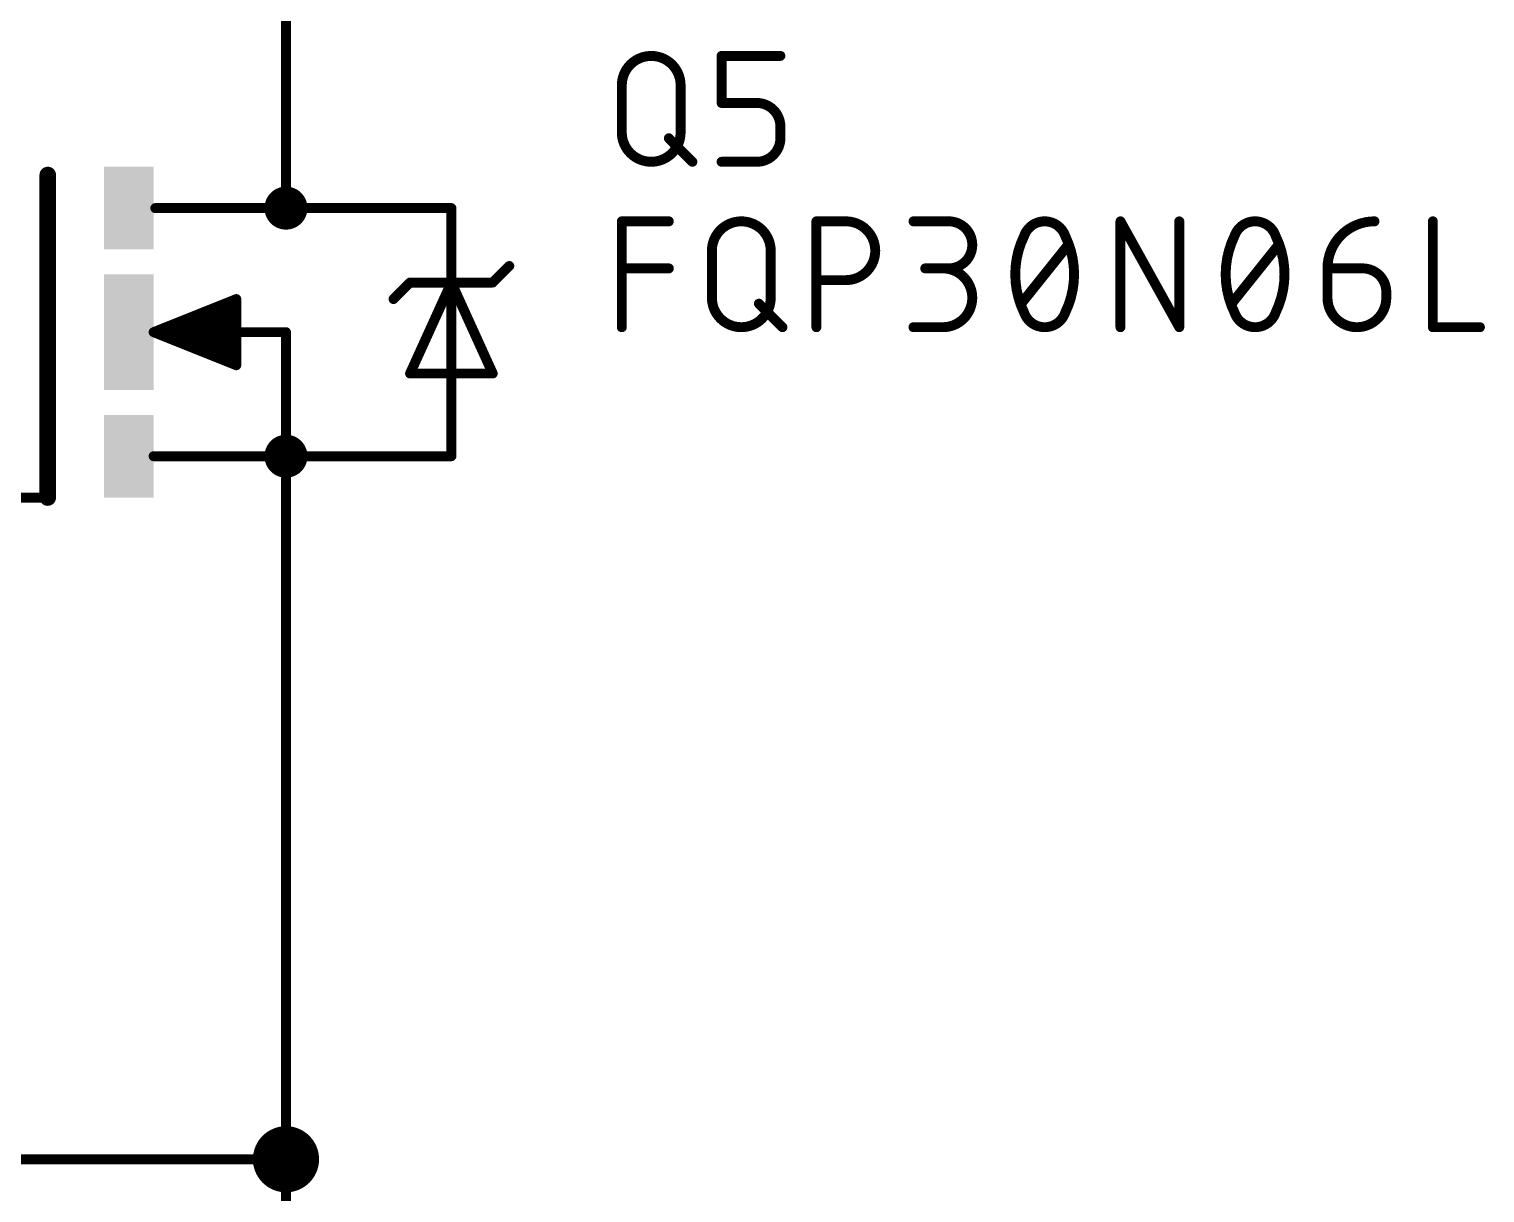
# Model space of a CAD drawing. Extents: x 13 to 226, y 41 to 152.
# Drawn here: x 194.18 to 216.53, y 57.9 to 75.77 of the extents above; entities that cross this region are included whole.
import ezdxf

# ---------------------------------------------------------------- set-up
doc = ezdxf.new("R2010")
doc.units = 0
for name, color, linetype in [('91', 122, 'CONTINUOUS'), ('94', 12, 'CONTINUOUS'), ('95', 251, 'CONTINUOUS'), ('96', 251, 'CONTINUOUS')]:
    doc.layers.add(name, color=color, linetype=linetype)

# ---------------------------------------------------------------- blocks, each defined once
blk = doc.blocks.new('RECT')
blk.add_solid([(-0.5, -0.5), (0.5, -0.5), (-0.5, 0.5), (0.5, 0.5)])

msp = doc.modelspace()

# ---------------------------------------------------------------- linework, layer by layer
at = {"layer": '91', "const_width": 0.1524}
for points in [[(198.12, 66.04), (198.12, 58.42)], [(198.12, 58.42), (180.34, 58.42)], [(198.12, 58.42), (198.12, 55.88)]]:
    msp.add_lwpolyline(points, dxfattribs=at)
at = {"layer": '91'}
for points, const_width in [([(198.1581, 66.04, 1), (198.0819, 66.04)], 0.0762), ([(198.12, 58.166, 1), (198.12, 58.674, 1), (198.12, 58.166)], 0.508), ([(198.1581, 58.42, 1), (198.0819, 58.42)], 0.0762), ([(198.0819, 58.42, 1), (198.1581, 58.42)], 0.0762), ([(198.12, 58.3819, 1), (198.12, 58.4581)], 0.0762)]:
    msp.add_lwpolyline(points, format="xyb", dxfattribs=dict(at, const_width=const_width))
at = {"layer": '94'}
for points, const_width in [([(198.12, 76.2), (198.12, 73.66)], 0.1524), ([(194.4624, 73.533), (194.4624, 68.58)], 0.254), ([(198.12, 73.66), (198.12, 73.025)], 0.1524), ([(198.12, 73.025), (196.1134, 73.025)], 0.1524), ([(198.12, 73.025), (200.66, 73.025)], 0.1524), ([(200.66, 73.025), (200.66, 71.882)], 0.1524), ([(201.295, 71.882), (201.549, 72.136)], 0.1524), ([(200.025, 71.882), (199.771, 71.628)], 0.1524), ([(200.66, 71.882), (200.025, 70.485)], 0.1524), ([(200.025, 71.882), (200.66, 71.882)], 0.1524), ([(200.66, 71.882), (200.66, 69.215)], 0.1524), ([(201.295, 70.485), (200.66, 71.882)], 0.1524), ([(200.66, 71.882), (201.295, 71.882)], 0.1524), ([(197.358, 71.628), (196.088, 71.12)], 0.1524), ([(197.231, 71.374), (196.342, 71.12)], 0.3048), ([(197.358, 70.612), (197.358, 71.628)], 0.1524), ([(196.088, 71.12), (197.358, 70.612)], 0.1524), ([(196.342, 71.12), (197.231, 70.866)], 0.3048), ([(197.231, 71.12), (196.977, 71.12)], 0.3048), ([(197.231, 70.866), (197.231, 71.12)], 0.3048), ([(197.231, 71.12), (198.12, 71.12)], 0.1524), ([(198.12, 71.12), (198.12, 69.215)], 0.1524), ([(200.025, 70.485), (201.295, 70.485)], 0.1524), ([(196.088, 69.215), (198.12, 69.215)], 0.1524), ([(200.66, 69.215), (198.12, 69.215)], 0.1524), ([(198.12, 69.215), (198.12, 68.58)], 0.1524), ([(194.4624, 68.58), (193.04, 68.58)], 0.1524), ([(198.12, 66.04), (198.12, 68.58)], 0.1524)]:
    msp.add_lwpolyline(points, dxfattribs=dict(at, const_width=const_width))
for points, const_width in [([(194.5259, 73.533, 1), (194.3989, 73.533)], 0.127), ([(198.1581, 73.66, 1), (198.0819, 73.66)], 0.0762), ([(198.0819, 73.66, 1), (198.1581, 73.66)], 0.0762), ([(198.12, 72.898, 1), (198.12, 73.152, 1), (198.12, 72.898)], 0.4064), ([(196.1134, 73.0631, 1), (196.1134, 72.9869)], 0.0762), ([(198.12, 73.0631, 1), (198.12, 72.9869)], 0.0762), ([(198.12, 72.9869, 1), (198.12, 73.0631)], 0.0762), ([(200.6981, 73.025, 1), (200.6219, 73.025)], 0.0762), ([(200.66, 72.9869, 1), (200.66, 73.0631)], 0.0762), ([(198.0819, 73.025, 1), (198.1581, 73.025)], 0.0762), ([(201.5759, 72.1091, 1), (201.5221, 72.1629)], 0.0762), ([(200.025, 71.9201, 1), (200.025, 71.8439)], 0.0762), ([(200.0519, 71.8551, 1), (199.9981, 71.9089)], 0.0762), ([(200.6981, 71.882, 1), (200.6219, 71.882)], 0.0762), ([(200.6947, 71.8978, 1), (200.6253, 71.8662)], 0.0762), ([(200.66, 71.9201, 1), (200.66, 71.8439)], 0.0762), ([(200.6219, 71.882, 1), (200.6981, 71.882)], 0.0762), ([(200.6947, 71.8662, 1), (200.6253, 71.8978)], 0.0762), ([(200.66, 71.8439, 1), (200.66, 71.9201)], 0.0762), ([(201.2681, 71.9089, 1), (201.3219, 71.8551)], 0.0762), ([(201.295, 71.8439, 1), (201.295, 71.9201)], 0.0762), ([(197.2519, 71.3007, 1), (197.2101, 71.4473)], 0.1524), ([(197.3961, 71.628, 1), (197.3199, 71.628)], 0.0762), ([(197.3721, 71.5926, 1), (197.3439, 71.6634)], 0.0762), ([(199.7441, 71.6549, 1), (199.7979, 71.6011)], 0.0762), ([(196.1021, 71.1554, 1), (196.0739, 71.0846)], 0.0762), ([(196.0739, 71.1554, 1), (196.1021, 71.0846)], 0.0762), ([(196.3629, 71.1933, 1), (196.3211, 71.0467)], 0.1524), ([(196.3211, 71.1933, 1), (196.3629, 71.0467)], 0.1524), ([(196.977, 71.1962, 1), (196.977, 71.0438)], 0.1524), ([(197.3072, 71.12, 1), (197.1548, 71.12)], 0.1524), ([(197.231, 71.0438, 1), (197.231, 71.1962)], 0.1524), ([(197.231, 71.1581, 1), (197.231, 71.0819)], 0.0762), ([(198.1581, 71.12, 1), (198.0819, 71.12)], 0.0762), ([(198.12, 71.0819, 1), (198.12, 71.1581)], 0.0762), ([(197.1548, 70.866, 1), (197.3072, 70.866)], 0.1524), ([(197.2101, 70.7927, 1), (197.2519, 70.9393)], 0.1524), ([(197.3199, 70.612, 1), (197.3961, 70.612)], 0.0762), ([(197.3439, 70.5766, 1), (197.3721, 70.6474)], 0.0762), ([(200.025, 70.5231, 1), (200.025, 70.4469)], 0.0762), ([(199.9903, 70.5008, 1), (200.0597, 70.4692)], 0.0762), ([(201.2603, 70.4692, 1), (201.3297, 70.5008)], 0.0762), ([(201.295, 70.4469, 1), (201.295, 70.5231)], 0.0762), ([(198.12, 69.088, 1), (198.12, 69.342, 1), (198.12, 69.088)], 0.4064), ([(196.088, 69.2531, 1), (196.088, 69.1769)], 0.0762), ([(198.12, 69.2531, 1), (198.12, 69.1769)], 0.0762), ([(198.1581, 69.215, 1), (198.0819, 69.215)], 0.0762), ([(198.12, 69.1769, 1), (198.12, 69.2531)], 0.0762), ([(200.66, 69.1769, 1), (200.66, 69.2531)], 0.0762), ([(198.0819, 69.215, 1), (198.1581, 69.215)], 0.0762), ([(200.6219, 69.215, 1), (200.6981, 69.215)], 0.0762), ([(194.3989, 68.58, 1), (194.5259, 68.58)], 0.127), ([(194.4624, 68.5419, 1), (194.4624, 68.6181)], 0.0762), ([(198.1581, 68.58, 1), (198.0819, 68.58)], 0.0762), ([(198.0819, 68.58, 1), (198.1581, 68.58)], 0.0762), ([(198.0819, 66.04, 1), (198.1581, 66.04)], 0.0762)]:
    msp.add_lwpolyline(points, format="xyb", dxfattribs=dict(at, const_width=const_width))
at = {"layer": '95'}
for points, const_width in [([(204.1793, 74.9102, 1), (203.2762, 74.9102)], 0.1524), ([(204.8459, 75.3618, 1), (204.7697, 75.3618)], 0.0762), ([(204.8078, 75.3999, 1), (204.8078, 75.3237)], 0.0762), ([(205.7109, 75.3237, 1), (205.7109, 75.3999)], 0.0762), ([(203.3143, 74.9102, 1), (203.2381, 74.9102)], 0.0762), ([(203.2381, 74.9102, 1), (203.3143, 74.9102)], 0.0762), ([(204.2174, 74.9102, 1), (204.1412, 74.9102)], 0.0762), ([(204.1412, 74.9102, 1), (204.2174, 74.9102)], 0.0762), ([(204.8078, 74.6774, 1), (204.8078, 74.6012)], 0.0762), ([(204.7697, 74.6393, 1), (204.8459, 74.6393)], 0.0762), ([(205.7109, 74.2781, 0.4142), (205.3497, 74.6393)], 0.1524), ([(205.3497, 74.6774, 1), (205.3497, 74.6012)], 0.0762), ([(205.3497, 74.6012, 1), (205.3497, 74.6774)], 0.0762), ([(203.2762, 74.1878, 1), (204.1793, 74.1878)], 0.1524), ([(203.3143, 74.1878, 1), (203.2381, 74.1878)], 0.0762), ([(203.2381, 74.1878, 1), (203.3143, 74.1878)], 0.0762), ([(204.2174, 74.1878, 1), (204.1412, 74.1878)], 0.0762), ([(204.1412, 74.1878, 1), (204.2174, 74.1878)], 0.0762), ([(205.749, 74.2781, 1), (205.6728, 74.2781)], 0.0762), ([(205.6728, 74.2781, 1), (205.749, 74.2781)], 0.0762), ([(204.0256, 74.1244, 1), (203.9717, 74.0705)], 0.0762), ([(205.3497, 73.7362, 0.4142), (205.7109, 74.0974)], 0.1524), ([(205.749, 74.0974, 1), (205.6728, 74.0974)], 0.0762), ([(205.6728, 74.0974, 1), (205.749, 74.0974)], 0.0762), ([(204.333, 73.7093, 1), (204.3869, 73.7631)], 0.0762), ([(204.8078, 73.7743, 1), (204.8078, 73.6981)], 0.0762), ([(205.3497, 73.7743, 1), (205.3497, 73.6981)], 0.0762), ([(205.3497, 73.6981, 1), (205.3497, 73.7743)], 0.0762)]:
    msp.add_lwpolyline(points, format="xyb", dxfattribs=dict(at, const_width=const_width))
at = {"layer": '95', "const_width": 0.1524}
for points in [[(204.8078, 74.6393), (204.8078, 75.3618)], [(204.8078, 75.3618), (205.7109, 75.3618)], [(203.2762, 74.1878), (203.2762, 74.9102)], [(204.1793, 74.9102), (204.1793, 74.1878)], [(205.3497, 74.6393), (204.8078, 74.6393)], [(205.7109, 74.0974), (205.7109, 74.2781)], [(203.9987, 74.0974), (204.3599, 73.7362)], [(204.8078, 73.7362), (205.3497, 73.7362)]]:
    msp.add_lwpolyline(points, dxfattribs=at)
at = {"layer": '96', "const_width": 0.1524}
for points in [[(203.2762, 71.1962), (203.2762, 72.8218)], [(203.2762, 72.8218), (203.9987, 72.8218)], [(206.2643, 71.1962), (206.2643, 72.8218)], [(206.2643, 72.8218), (206.7158, 72.8218)], [(207.7542, 72.8218), (208.296, 72.8218)], [(210.9325, 71.1962), (210.9325, 72.8218)], [(210.9325, 72.8218), (211.8356, 71.1962)], [(211.8356, 71.1962), (211.8356, 72.8218)], [(215.7291, 72.8218), (215.7291, 71.1962)], [(204.6595, 71.6478), (204.6595, 72.3702)], [(205.5626, 72.3702), (205.5626, 71.6478)], [(209.4076, 71.5574), (210.1301, 72.4606)], [(212.6381, 71.5574), (213.3606, 72.4606)], [(203.2762, 72.0993), (203.9987, 72.0993)], [(206.7158, 71.9187), (206.2643, 71.9187)], [(208.296, 72.0993), (207.9348, 72.0993)], [(214.1109, 72.0993), (214.6527, 72.0993)], [(214.1109, 71.6478), (214.1109, 72.0993)], [(215.014, 71.7381), (215.014, 71.6478)], [(205.3819, 71.5574), (205.7432, 71.1962)], [(207.7542, 71.1962), (208.2057, 71.1962)], [(215.7291, 71.1962), (216.4516, 71.1962)]]:
    msp.add_lwpolyline(points, dxfattribs=at)
at = {"layer": '96'}
for points, const_width in [([(203.3143, 72.8218, 1), (203.2381, 72.8218)], 0.0762), ([(203.2762, 72.8599, 1), (203.2762, 72.7837)], 0.0762), ([(203.9987, 72.7837, 1), (203.9987, 72.8599)], 0.0762), ([(205.5626, 72.3702, 1), (204.6595, 72.3702)], 0.1524), ([(206.3024, 72.8218, 1), (206.2262, 72.8218)], 0.0762), ([(206.2643, 72.8599, 1), (206.2643, 72.7837)], 0.0762), ([(206.7158, 71.9187, 1), (206.7158, 72.8218)], 0.1524), ([(206.7158, 72.8599, 1), (206.7158, 72.7837)], 0.0762), ([(206.7158, 72.7837, 1), (206.7158, 72.8599)], 0.0762), ([(207.7542, 72.8599, 1), (207.7542, 72.7837)], 0.0762), ([(208.296, 72.0993, 1), (208.296, 72.8218)], 0.1524), ([(208.296, 72.8599, 1), (208.296, 72.7837)], 0.0762), ([(208.296, 72.7837, 1), (208.296, 72.8599)], 0.0762), ([(209.7689, 72.8218, 0.3205), (209.4528, 72.596)], 0.1524), ([(209.7688, 72.8599, 1), (209.7689, 72.7837)], 0.0762), ([(210.0849, 72.596, 0.3205), (209.7689, 72.8218)], 0.1524), ([(209.7689, 72.7837, 1), (209.7688, 72.8599)], 0.0762), ([(210.9706, 72.8218, 1), (210.8944, 72.8218)], 0.0762), ([(210.9658, 72.8403, 1), (210.8992, 72.8033)], 0.0762), ([(211.8737, 72.8218, 1), (211.7975, 72.8218)], 0.0762), ([(212.9993, 72.8218, 0.3205), (212.6832, 72.596)], 0.1524), ([(213.3154, 72.596, 0.3205), (212.9993, 72.8218)], 0.1524), ([(212.9993, 72.8599, 1), (212.9993, 72.7837)], 0.0762), ([(212.9993, 72.7837, 1), (212.9993, 72.8599)], 0.0762), ([(214.8334, 72.8218, 0.4142), (214.1109, 72.0993)], 0.1524), ([(214.8334, 72.7837, 1), (214.8334, 72.8599)], 0.0762), ([(215.7672, 72.8218, 1), (215.691, 72.8218)], 0.0762), ([(209.4528, 72.596, 0.1139), (209.3173, 72.009)], 0.1524), ([(209.4167, 72.6084, 1), (209.4888, 72.5837)], 0.0762), ([(209.487, 72.5793, 1), (209.4185, 72.6127)], 0.0762), ([(210.2204, 72.009, 0.1139), (210.0849, 72.596)], 0.1524), ([(210.1192, 72.6127, 1), (210.0507, 72.5793)], 0.0762), ([(210.0489, 72.5837, 1), (210.121, 72.6084)], 0.0762), ([(212.6832, 72.596, 0.1139), (212.5478, 72.009)], 0.1524), ([(212.6472, 72.6084, 1), (212.7193, 72.5837)], 0.0762), ([(212.7175, 72.5793, 1), (212.649, 72.6127)], 0.0762), ([(213.3496, 72.6127, 1), (213.2811, 72.5793)], 0.0762), ([(213.4509, 72.009, 0.1139), (213.3154, 72.596)], 0.1524), ([(213.2794, 72.5837, 1), (213.3514, 72.6084)], 0.0762), ([(204.6976, 72.3702, 1), (204.6214, 72.3702)], 0.0762), ([(205.6007, 72.3702, 1), (205.5245, 72.3702)], 0.0762), ([(210.1598, 72.4368, 1), (210.1003, 72.4844)], 0.0762), ([(213.3903, 72.4368, 1), (213.3308, 72.4844)], 0.0762), ([(204.6214, 72.3702, 1), (204.6976, 72.3702)], 0.0762), ([(205.5245, 72.3702, 1), (205.6007, 72.3702)], 0.0762), ([(203.2762, 72.1374, 1), (203.2762, 72.0612)], 0.0762), ([(203.9987, 72.0612, 1), (203.9987, 72.1374)], 0.0762), ([(206.2643, 71.9568, 1), (206.2643, 71.8806)], 0.0762), ([(206.7158, 71.9568, 1), (206.7158, 71.8806)], 0.0762), ([(206.7158, 71.8806, 1), (206.7158, 71.9568)], 0.0762), ([(207.9348, 72.1374, 1), (207.9348, 72.0612)], 0.0762), ([(208.2057, 71.1962, 1), (208.2057, 72.0993)], 0.1524), ([(208.2057, 72.1374, 1), (208.2057, 72.0612)], 0.0762), ([(208.296, 72.1374, 1), (208.296, 72.0612)], 0.0762), ([(208.296, 72.0612, 1), (208.296, 72.1374)], 0.0762), ([(209.3173, 72.009, 0.1139), (209.4528, 71.422)], 0.1524), ([(209.3554, 72.009, 1), (209.2792, 72.009)], 0.0762), ([(209.2792, 72.009, 1), (209.3554, 72.009)], 0.0762), ([(210.0849, 71.422, 0.1139), (210.2204, 72.009)], 0.1524), ([(210.2585, 72.009, 1), (210.1823, 72.009)], 0.0762), ([(210.1823, 72.009, 1), (210.2585, 72.009)], 0.0762), ([(212.5478, 72.009, 0.1139), (212.6832, 71.422)], 0.1524), ([(212.5859, 72.009, 1), (212.5097, 72.009)], 0.0762), ([(212.5097, 72.009, 1), (212.5859, 72.009)], 0.0762), ([(213.3154, 71.422, 0.1139), (213.4509, 72.009)], 0.1524), ([(213.489, 72.009, 1), (213.4128, 72.009)], 0.0762), ([(213.4128, 72.009, 1), (213.489, 72.009)], 0.0762), ([(214.1109, 72.1374, 1), (214.1109, 72.0612)], 0.0762), ([(214.149, 72.0993, 1), (214.0728, 72.0993)], 0.0762), ([(214.0728, 72.0993, 1), (214.149, 72.0993)], 0.0762), ([(215.014, 71.7381, 0.4142), (214.6527, 72.0993)], 0.1524), ([(214.6527, 72.1374, 1), (214.6527, 72.0612)], 0.0762), ([(214.6527, 72.0612, 1), (214.6527, 72.1374)], 0.0762), ([(215.0521, 71.7381, 1), (214.9759, 71.7381)], 0.0762), ([(214.9759, 71.7381, 1), (215.0521, 71.7381)], 0.0762), ([(204.6594, 71.6478, 1), (205.5626, 71.6478)], 0.1524), ([(204.6975, 71.6478, 1), (204.6213, 71.6478)], 0.0762), ([(204.6214, 71.6478, 1), (204.6976, 71.6478)], 0.0762), ([(205.4089, 71.5844, 1), (205.355, 71.5305)], 0.0762), ([(205.6007, 71.6478, 1), (205.5245, 71.6478)], 0.0762), ([(205.5245, 71.6478, 1), (205.6007, 71.6478)], 0.0762), ([(209.3779, 71.5812, 1), (209.4374, 71.5336)], 0.0762), ([(212.6083, 71.5812, 1), (212.6678, 71.5336)], 0.0762), ([(214.1109, 71.6478, 1), (215.014, 71.6478)], 0.1524), ([(214.149, 71.6478, 1), (214.0728, 71.6478)], 0.0762), ([(214.0728, 71.6478, 1), (214.149, 71.6478)], 0.0762), ([(215.0521, 71.6478, 1), (214.9759, 71.6478)], 0.0762), ([(214.9759, 71.6478, 1), (215.0521, 71.6478)], 0.0762), ([(209.4888, 71.4343, 1), (209.4167, 71.4096)], 0.0762), ([(209.4528, 71.422, 0.3205), (209.7689, 71.1962)], 0.1524), ([(209.4185, 71.4053, 1), (209.487, 71.4387)], 0.0762), ([(209.7689, 71.1962, 0.3205), (210.0849, 71.422)], 0.1524), ([(210.0507, 71.4387, 1), (210.1192, 71.4053)], 0.0762), ([(210.121, 71.4096, 1), (210.0489, 71.4343)], 0.0762), ([(212.6832, 71.422, 0.3205), (212.9993, 71.1962)], 0.1524), ([(212.7193, 71.4343, 1), (212.6472, 71.4096)], 0.0762), ([(212.649, 71.4053, 1), (212.7175, 71.4387)], 0.0762), ([(212.9993, 71.1962, 0.3205), (213.3154, 71.422)], 0.1524), ([(213.2811, 71.4387, 1), (213.3496, 71.4053)], 0.0762), ([(213.3514, 71.4096, 1), (213.2794, 71.4343)], 0.0762), ([(203.2381, 71.1962, 1), (203.3143, 71.1962)], 0.0762), ([(205.7162, 71.1693, 1), (205.7701, 71.2231)], 0.0762), ([(206.2262, 71.1962, 1), (206.3024, 71.1962)], 0.0762), ([(207.7542, 71.2343, 1), (207.7542, 71.1581)], 0.0762), ([(208.2057, 71.2343, 1), (208.2057, 71.1581)], 0.0762), ([(208.2057, 71.1581, 1), (208.2057, 71.2343)], 0.0762), ([(209.7689, 71.2343, 1), (209.7688, 71.1581)], 0.0762), ([(209.7689, 71.1581, 1), (209.7688, 71.2343)], 0.0762), ([(210.8944, 71.1962, 1), (210.9706, 71.1962)], 0.0762), ([(211.7975, 71.1962, 1), (211.8737, 71.1962)], 0.0762), ([(211.8023, 71.1777, 1), (211.8689, 71.2147)], 0.0762), ([(212.9993, 71.2343, 1), (212.9993, 71.1581)], 0.0762), ([(212.9993, 71.1581, 1), (212.9993, 71.2343)], 0.0762), ([(215.7291, 71.2343, 1), (215.7291, 71.1581)], 0.0762), ([(215.691, 71.1962, 1), (215.7672, 71.1962)], 0.0762), ([(216.4516, 71.1581, 1), (216.4516, 71.2343)], 0.0762)]:
    msp.add_lwpolyline(points, format="xyb", dxfattribs=dict(at, const_width=const_width))

# ---------------------------------------------------------------- block references
at = {"layer": '94', "xscale": 0.762}
for p, yscale in [((195.707, 73.025), 1.27), ((195.707, 71.12), 1.778), ((195.707, 69.215), 1.27)]:
    msp.add_blockref('RECT', p, dxfattribs=dict(at, yscale=yscale))

doc.saveas('drawing.dxf')
